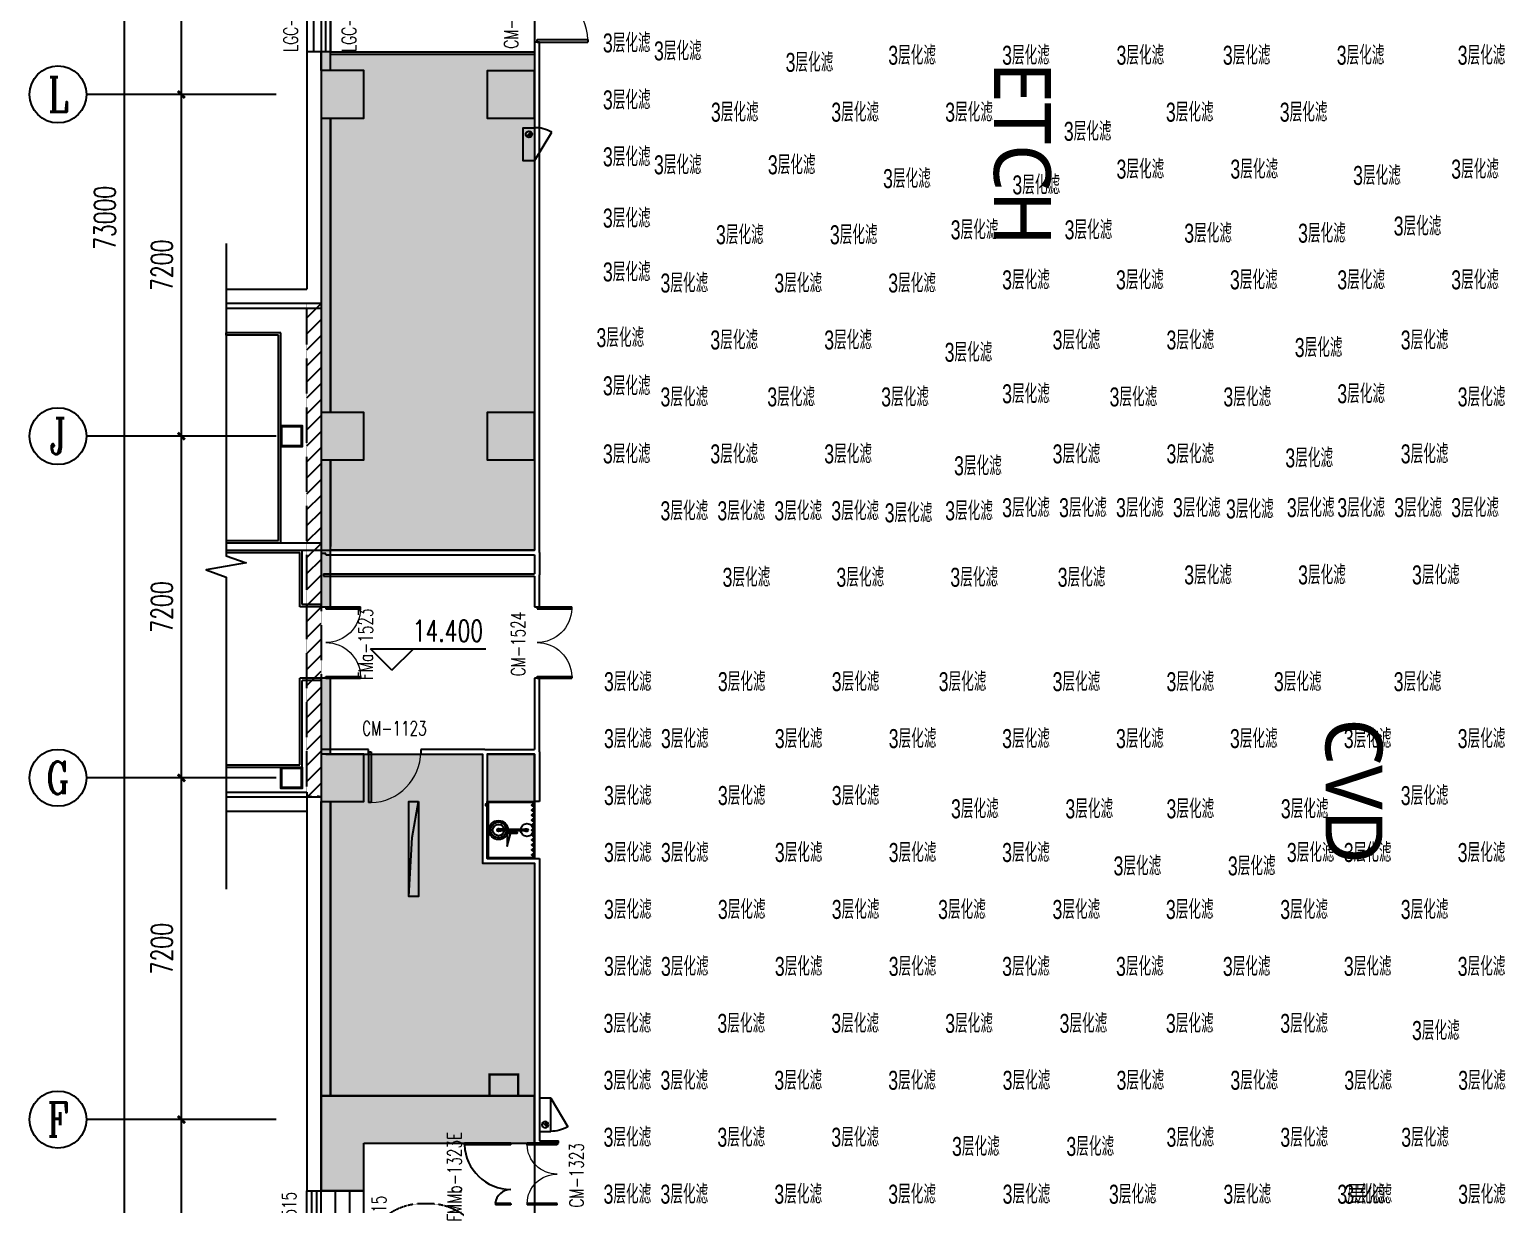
# Model space of a CAD drawing. Header units: millimetres. Extents: x -8492 to 79556, y -19137 to 79219.
# Drawn here: x -6544 to 24558, y 12610 to 37368 of the extents above; entities that cross this region are included whole.
import ezdxf
from ezdxf.enums import TextEntityAlignment as Align

# ---------------------------------------------------------------- set-up
doc = ezdxf.new("R2010")
doc.units = ezdxf.units.MM
doc.header["$LTSCALE"] = 10
doc.header["$MEASUREMENT"] = 0
doc.linetypes.add('F3建筑平面图.优秀版$0$X01A-L0300$0$DASH', pattern=[0.35, 0.25, -0.1])
doc.linetypes.add('F3建筑平面图.优秀版$0$X01A-L0300$0$X1AA-L3000$0$DASH', pattern=[0.35, 0.25, -0.1])
for name, color, linetype in [('F3建筑平面图.优秀版$0$AXIS_TEXT', 8, 'Continuous'), ('F3建筑平面图.优秀版$0$PUB_HATCH', 8, 'Continuous'), ('F3建筑平面图.优秀版$0$X01A-L0300$0$A-Trench', 8, 'Continuous'), ('F3建筑平面图.优秀版$0$X01A-L0300$0$A-WALL-3（out）', 8, 'Continuous'), ('F3建筑平面图.优秀版$0$X01A-L0300$0$A-WALL-8', 8, 'Continuous'), ('F3建筑平面图.优秀版$0$X01A-L0300$0$AXIS', 8, 'Continuous'), ('F3建筑平面图.优秀版$0$X01A-L0300$0$AXIS_TEXT', 8, 'Continuous'), ('F3建筑平面图.优秀版$0$X01A-L0300$0$COLU', 8, 'Continuous'), ('F3建筑平面图.优秀版$0$X01A-L0300$0$COLUMN', 8, 'Continuous'), ('F3建筑平面图.优秀版$0$X01A-L0300$0$DIM_ELEV', 8, 'Continuous'), ('F3建筑平面图.优秀版$0$X01A-L0300$0$DIM_SYMB', 8, 'Continuous'), ('F3建筑平面图.优秀版$0$X01A-L0300$0$DOOR_FIRE', 8, 'Continuous'), ('F3建筑平面图.优秀版$0$X01A-L0300$0$DOOR_FIRE_TEXT', 8, 'Continuous'), ('F3建筑平面图.优秀版$0$X01A-L0300$0$Emergency Eye-washer', 8, 'Continuous'), ('F3建筑平面图.优秀版$0$X01A-L0300$0$GROUND', 8, 'Continuous'), ('F3建筑平面图.优秀版$0$X01A-L0300$0$PUB_HATCH', 8, 'Continuous'), ('F3建筑平面图.优秀版$0$X01A-L0300$0$PUB_TEXT', 8, 'Continuous'), ('F3建筑平面图.优秀版$0$X01A-L0300$0$STAIR', 8, 'Continuous'), ('F3建筑平面图.优秀版$0$X01A-L0300$0$T-HOLE', 8, 'Continuous'), ('F3建筑平面图.优秀版$0$X01A-L0300$0$W_FH_HYDRANT', 8, 'Continuous'), ('F3建筑平面图.优秀版$0$X01A-L0300$0$WALL', 8, 'Continuous'), ('F3建筑平面图.优秀版$0$X01A-L0300$0$X1AA-L1000$0$STAIR', 8, 'Continuous'), ('F3建筑平面图.优秀版$0$X01A-L0300$0$X1AA-L2000$0$WINDOW', 8, 'Continuous'), ('F3建筑平面图.优秀版$0$X01A-L0300$0$X1AA-L2000$0$WINDOW_TEXT', 8, 'Continuous'), ('F3建筑平面图.优秀版$0$X01A-L0300$0$X1AA-L3000$0$A-WALL-2', 8, 'Continuous'), ('F3建筑平面图.优秀版$0$X01A-L0300$0$X1AA-L3000$0$a-wall-4', 8, 'Continuous'), ('F3建筑平面图.优秀版$0$X01A-L0300$0$X1AA-L3000$0$A-WALL-8', 8, 'Continuous'), ('F3建筑平面图.优秀版$0$X01A-L0300$0$X1AA-L3000$0$A-格栅板', 8, 'Continuous'), ('F3建筑平面图.优秀版$0$X01A-L0300$0$X1AA-L3000$0$WINDOW', 8, 'Continuous'), ('F3建筑平面图.优秀版$0$X01A-L0300$0$X1AA-L3000$0$WINDOW_TEXT', 8, 'Continuous'), ('F3建筑平面图.优秀版$0$X01A-L0300$0$水-设备-消火栓', 8, 'Continuous')]:
    doc.layers.add(name, color=color, linetype=linetype)
doc.styles.add('F3建筑平面图.优秀版$0$AREA NAME', font='', dxfattribs={"height": 1200})
doc.styles.add('F3建筑平面图.优秀版$0$COMPLEX', font='COMPLEX')
doc.styles.add('F3建筑平面图.优秀版$0$X01A-L0300$0$_TCH_AXIS', font='COMPLEX', dxfattribs={"bigfont": 'GBCBIG'})
doc.styles.add('F3建筑平面图.优秀版$0$X01A-L0300$0$_TCH_DIM', font='SIMPLEX', dxfattribs={"bigfont": 'GBCBIG'})
doc.styles.add('F3建筑平面图.优秀版$0$X01A-L0300$0$_TCH_DIM_T3', font='SIMPLEX', dxfattribs={"width": 0.705882, "bigfont": 'GBCBIG'})
doc.styles.add('F3建筑平面图.优秀版$0$X01A-L0300$0$_TCH_WINDOW', font='SIMPLEX', dxfattribs={"height": 3.5, "bigfont": 'GBCBIG'})
doc.styles.add('F3建筑平面图.优秀版$0$X01A-L0300$0$X1AA-L2000$0$_TCH_WINDOW', font='SIMPLEX', dxfattribs={"height": 3.5, "bigfont": 'GBCBIG'})
doc.styles.add('F3建筑平面图.优秀版$0$X01A-L0300$0$X1AA-L3000$0$_TCH_WINDOW', font='SIMPLEX', dxfattribs={"height": 3.5, "bigfont": 'GBCBIG'})
doc.styles.add('HC_INT', font='HC_HZ.shx', dxfattribs={"width": 0.7, "bigfont": 'HC_TXT.SHX'})
doc.styles.get('F3建筑平面图.优秀版$0$AREA NAME').set_extended_font_data('Microsoft YaHei')
doc.dimstyles.new('F3建筑平面图.优秀版$0$X01A-L0300$0$_TCH_ARCH&&150', dxfattribs={"dimtxt": 446.25, "dimasz": 150, "dimexe": 375, "dimexo": 450, "dimgap": 189.375, "dimtad": 1, "dimdec": 0, "dimzin": 0, "dimdsep": 46, "dimtxsty": 'F3建筑平面图.优秀版$0$X01A-L0300$0$_TCH_DIM_T3', "dimblk": 'F3建筑平面图.优秀版$0$X01A-L0300$0$_ArchTick', "dimcen": 0.09, "dimclrt": 7, "dimazin": 2, "dimtfac": 1, "dimtdec": 0, "dimtix": 1, "dimtmove": 2, "dimatfit": 3, "dimfxl": 1, "dimtolj": 1, "dimtzin": 0, "dimarcsym": 0})
pattern_1 = [(360, (16, -6e-08), (5e-14, 200), [36, -30, 36, -30, 36, -32]), (90, (200, 16), (-200, 6e-14), [36, -30, 36, -30, 36, -32])]

# ---------------------------------------------------------------- blocks, each defined once
blk = doc.blocks.new('F3建筑平面图.优秀版$0$X01A-L0300$0$XF1L10-PP-IW-PIP-LK$0$shower room')
for p, q in [((230, 590), (-760, 590)), ((-754, 467), (-702, 519)), ((-754, 362), (-702, 414)), ((-754, 257), (-702, 310)), ((-754, 153), (-702, 205)), ((-754, 48), (-702, 100)), ((-566, 27), (-593, 27)), ((-396, 62), (-395, 63)), ((-394, 63), (-395, 63)), ((-209, 63), (-394, 63)), ((-394, 55), (-393, 55)), ((-394, 55), (-394, 55)), ((-209, 55), (-394, 55)), ((-302, 55), (-302, 63)), ((-210, 63), (-209, 63)), ((-210, 56), (-210, 56)), ((-209, 63), (-209, 63)), ((-209, 55), (-209, 55)), ((-207, 63), (-208, 63)), ((-207, 56), (-208, 55)), ((-207, 63), (-207, 62)), ((-206, 62), (-207, 62)), ((-206, 57), (-207, 56)), ((-207, 56), (-207, 56)), ((-161, 19), (-44, 19)), ((-32, -27), (-32, 27)), ((-754, -57), (-702, -4)), ((-754, -161), (-702, -109)), ((-754, -266), (-702, -214)), ((-566, -27), (-593, -27)), ((-754, -371), (-702, -318)), ((-754, -475), (-702, -423)), ((-754, -580), (-702, -528)), ((220, -510), (240, -510)), ((240, -550), (220, -550)), ((270, -514), (224, -514)), ((224, -546), (270, -546))]:
    blk.add_line(p, q)
at = {"flags": 128}
blk.add_lwpolyline([(240, -600), (-760, -600), (-760, 600), (240, 600)], close=True, dxfattribs=at)
for points in [[(-760, -590), (230, -590), (230, 590)], [(-702, 527), (-702, 527), (-758, 471), (-754, 467)], [(-702, 423), (-702, 423), (-758, 366), (-754, 362)], [(-702, 318), (-702, 318), (-758, 261), (-754, 257)], [(-754, 571), (-702, 519), (-697, 523), (-754, 580), (-754, 580)], [(-754, 467), (-702, 414), (-697, 418), (-754, 475), (-754, 475)], [(-754, 362), (-702, 310), (-697, 314), (-754, 370), (-754, 370)], [(220, -580), (220, 580), (-750, 580), (-750, -580), (220, -580)], [(-182, 341), (-182, 341), (-275, 0), (-275, 0)], [(-182, 0), (-182, 341), (-182, 341)], [(-702, 213), (-702, 213), (-758, 157), (-754, 153)], [(-702, 109), (-702, 109), (-758, 52), (-754, 48)], [(-754, 257), (-702, 205), (-697, 209), (-754, 266), (-754, 266)], [(-754, 153), (-702, 100), (-697, 104), (-754, 161), (-754, 161)], [(-754, 48), (-702, -4), (-697, 0), (-754, 56), (-754, 56)], [(-702, 4), (-702, 4), (-754, -48)], [(-396, 62), (-396, 62), (-397, 60)], [(-396, 56), (-396, 57), (-397, 58), (-397, 59), (-397, 60)], [(-393, 55), (-394, 55), (-394, 55), (-395, 56), (-395, 56), (-395, 57), (-396, 57), (-396, 58), (-396, 59), (-396, 59), (-396, 60), (-396, 61), (-395, 62), (-395, 62), (-395, 62), (-395, 63), (-394, 63)], [(-396, 56), (-395, 56), (-394, 55)], [(-394, 63), (-393, 63), (-393, 63), (-393, 63), (-393, 63), (-393, 63), (-393, 63), (-392, 62), (-392, 60), (-392, 60), (-392, 59), (-392, 59), (-392, 57), (-392, 56), (-393, 56), (-393, 55), (-393, 55), (-393, 55), (-393, 55)], [(-384, 60), (-384, 59), (-384, 59), (-384, 58), (-384, 57), (-384, 56), (-384, 56), (-385, 56), (-385, 55), (-385, 55), (-385, 55), (-386, 55), (-386, 55), (-386, 55), (-387, 56), (-387, 56), (-387, 57), (-388, 57), (-388, 58), (-388, 59), (-388, 59), (-388, 60), (-388, 61), (-387, 62), (-387, 62), (-387, 62), (-387, 63), (-386, 63), (-386, 63), (-385, 63), (-385, 63), (-385, 63), (-385, 63), (-385, 63), (-384, 62), (-384, 62), (-384, 60)], [(-275, 0), (-275, 0), (-182, 0), (-182, 0)], [(-207, 58), (-207, 57), (-208, 57), (-208, 56), (-208, 56), (-209, 55), (-210, 55), (-211, 55), (-211, 55), (-212, 55), (-212, 55), (-213, 56), (-213, 56), (-213, 56), (-214, 57), (-215, 58), (-215, 59), (-215, 59), (-215, 60), (-214, 62), (-213, 62), (-213, 63), (-213, 63), (-212, 63), (-212, 63), (-211, 63), (-210, 63), (-210, 63), (-209, 63), (-208, 62), (-208, 62), (-208, 62), (-207, 61), (-207, 60), (-207, 59), (-207, 59), (-207, 58)], [(-215, 58), (-215, 59), (-215, 59), (-215, 60), (-215, 61), (-214, 62), (-214, 62), (-214, 62), (-214, 63), (-213, 63), (-212, 63), (-212, 63), (-212, 63), (-212, 63), (-211, 63), (-211, 62), (-211, 60), (-211, 60), (-211, 59), (-211, 59), (-211, 57), (-211, 56), (-212, 56), (-212, 55), (-212, 55), (-212, 55), (-213, 55), (-213, 55), (-214, 56), (-214, 56), (-214, 57), (-214, 57), (-215, 58)], [(-210, 57), (-210, 59), (-210, 57), (-210, 59), (-210, 60), (-210, 62), (-210, 62), (-210, 63)], [(-210, 63), (-210, 63), (-210, 63)], [(-210, 57), (-210, 56), (-210, 56)], [(-210, 56), (-210, 55), (-209, 55)], [(-209, 63), (-209, 63), (-208, 63)], [(-209, 55), (-209, 55), (-208, 55)], [(-206, 62), (-206, 60), (-205, 59)], [(-206, 57), (-206, 58), (-205, 59)], [(-758, -52), (-702, -109), (-697, -105), (-754, -48), (-758, -52)], [(-758, -157), (-702, -214), (-697, -209), (-754, -153), (-758, -157)], [(-702, -205), (-702, -205), (-758, -262), (-754, -266)], [(-702, -101), (-702, -101), (-754, -153)], [(-754, -266), (-702, -318), (-697, -314), (-754, -258), (-754, -258)], [(-702, -310), (-702, -310), (-754, -362)], [(-161, -19), (-161, -19), (-44, -19), (-44, -19)], [(-758, -366), (-702, -423), (-697, -419), (-754, -362), (-758, -366)], [(-758, -471), (-702, -528), (-697, -523), (-754, -467), (-758, -471)], [(-702, -519), (-702, -519), (-758, -576), (-754, -580)], [(-702, -415), (-702, -415), (-754, -467)], [(-246, -600), (-246, -597), (-245, -597), (-241, -597), (-236, -597), (-230, -597), (-224, -597), (-219, -597), (-215, -597), (-214, -597), (-214, -600)], [(224, -514), (224, -515), (224, -519), (224, -524), (224, -530), (224, -536), (224, -541), (224, -545), (224, -546)], [(240, -510), (270, -510), (270, -512), (270, -516), (270, -522), (270, -530), (270, -538), (270, -544), (270, -548), (270, -550), (240, -550)]]:
    blk.add_lwpolyline(points, dxfattribs=at)
for points in [[(-554, -27), (-566, -27), (-566, 27), (-554, 27)], [(-243, -19), (-554, -19), (-554, 19), (-243, 19)], [(-297, 0), (-306, 0), (-306, 59), (-297, 59)], [(-161, -21), (-243, -21), (-243, 21), (-161, 21)]]:
    blk.add_lwpolyline(points, close=True)
blk.add_lwpolyline([(-13, -27), (-44, -27), (-44, 27), (-14, 27)])
for centre, radius in [((-598, 0), 136), ((-598, 0), 27.4), ((-598, 0), 26), ((-598, 0), 23.5), ((-598, 0), 18.5), ((-302, 59), 4.14), ((0, 0), 200), ((0, 0), 163), ((0, 0), 120), ((0, 0), 30), ((0, 0), 27), ((0, 0), 25.5), ((0, 0), 23), ((0, 0), 18.5)]:
    blk.add_circle(centre, radius)
blk = doc.blocks.new('F3建筑平面图.优秀版$0$X01A-L0300$0$A$C1ad6b742')
at = {"layer": 'F3建筑平面图.优秀版$0$X01A-L0300$0$Emergency Eye-washer', "rotation": 180}
blk.add_blockref('F3建筑平面图.优秀版$0$X01A-L0300$0$XF1L10-PP-IW-PIP-LK$0$shower room', (3340, -48500), dxfattribs=at)
blk = doc.blocks.new('F3建筑平面图.优秀版$0$X01A-L0300$0$FIRELIB$SYSLIB$00000008')
at = {"layer": 'F3建筑平面图.优秀版$0$X01A-L0300$0$W_FH_HYDRANT'}
h = blk.add_hatch(color=256, dxfattribs=at)
edge = h.paths.add_edge_path()
edge.add_ellipse((0.486, 0.5), major_axis=(0, -0.286), ratio=0.333333, start_angle=40.3112, end_angle=220.3112, ccw=False)
edge.add_line((0.547, 0.282), (0.424, 0.718))
at = {"layer": 'F3建筑平面图.优秀版$0$X01A-L0300$0$W_FH_HYDRANT', "linetype": 'Continuous'}
blk.add_line((1.286, 1), (0.42, 2.5), dxfattribs=at)
at = {"layer": 'F3建筑平面图.优秀版$0$X01A-L0300$0$W_FH_HYDRANT'}
blk.add_line((0.547, 0.282), (0.424, 0.718), dxfattribs=at)
at = {"layer": 'F3建筑平面图.优秀版$0$X01A-L0300$0$W_FH_HYDRANT', "linetype": 'Continuous'}
blk.add_lwpolyline([(0.286, 1), (1.286, 1), (1.286, 0), (0.286, 0)], close=True, dxfattribs=at)
blk.add_arc((8.623, 1.011), 8.337, 169.7141, 180.0781, dxfattribs=at)
at = {"layer": 'F3建筑平面图.优秀版$0$X01A-L0300$0$W_FH_HYDRANT'}
blk.add_ellipse((0.486, 0.5), major_axis=(0, 0.286), ratio=0.333333, dxfattribs=at)
blk = doc.blocks.new('F3建筑平面图.优秀版$0$X01A-L0300$0$X1AA-L3000$0$$DorLib2D$00000002')
for p, q in [((-0.5, 0), (-0.5, 0.4875)), ((-0.475, 0.4875), (-0.5, 0.4875)), ((-0.475, 0), (-0.475, 0.4875)), ((0.475, 0), (0.475, 0.4875)), ((0.475, 0.4875), (0.5, 0.4875)), ((0.5, 0), (0.5, 0.4875)), ((-0.5, 0), (-0.475, 0)), ((0.5, 0), (0.475, 0))]:
    blk.add_line(p, q)
at = {"lineweight": 13}
for centre, start, end in [((-0.4875, 0), 0, 88.53072), ((0.4875, 0), 91.46928, 180)]:
    blk.add_arc(centre, 0.4875, start, end, dxfattribs=at)
blk = doc.blocks.new('F3建筑平面图.优秀版$0$X01A-L0300$0$X1AA-L2000$0$$WINLIB2D$00000001')
at = {"color": 0}
for points in [[(-0.5, 0.5), (-0.5, -0.5)], [(-0.5, 0.5), (0.5, 0.5)], [(0.5, -0.5), (0.5, 0.5)], [(0.5, 0.167), (-0.5, 0.167)], [(0.5, -0.167), (-0.5, -0.167)], [(-0.5, -0.5), (0.5, -0.5)]]:
    blk.add_lwpolyline(points, dxfattribs=at)
blk = doc.blocks.new('F3建筑平面图.优秀版$0$X01A-L0300$0$_ArchTick')
at = {"color": 0, "linetype": 'ByBlock', "const_width": 0.4}
blk.add_lwpolyline([(-0.5, -0.5), (0.5, 0.5)], dxfattribs=at)
blk = doc.blocks.new('*D193')
at = {"layer": 'F3建筑平面图.优秀版$0$X01A-L0300$0$AXIS', "color": 0, "lineweight": -2, "transparency": 16777216}
for p, q in [((-2044, 14400), (-3719, 14400)), ((-3344, 7200), (-3344, 14400)), ((-2044, 7200), (-3719, 7200))]:
    blk.add_line(p, q, dxfattribs=at)
at = {"layer": 'F3建筑平面图.优秀版$0$X01A-L0300$0$AXIS', "color": 0, "lineweight": -2, "transparency": 16777216, "xscale": 150, "yscale": 150, "zscale": 150}
for p, rotation in [((-3344, 14400), 90), ((-3344, 7200), 270)]:
    blk.add_blockref('F3建筑平面图.优秀版$0$X01A-L0300$0$_ArchTick', p, dxfattribs=dict(at, rotation=rotation))
at = {"layer": 'F3建筑平面图.优秀版$0$X01A-L0300$0$AXIS', "color": 7, "transparency": 16777216, "insert": (-3757, 10800), "char_height": 446.2, "attachment_point": 5, "rotation": 90, "style": 'F3建筑平面图.优秀版$0$X01A-L0300$0$_TCH_DIM_T3'}
blk.add_mtext('\\A1;7200', dxfattribs=at)
blk = doc.blocks.new('*D194')
at = {"layer": 'F3建筑平面图.优秀版$0$X01A-L0300$0$AXIS', "color": 0, "lineweight": -2, "transparency": 16777216}
for p, q in [((-2044, 21600), (-3719, 21600)), ((-3344, 14400), (-3344, 21600)), ((-2044, 14400), (-3719, 14400))]:
    blk.add_line(p, q, dxfattribs=at)
at = {"layer": 'F3建筑平面图.优秀版$0$X01A-L0300$0$AXIS', "color": 0, "lineweight": -2, "transparency": 16777216, "xscale": 150, "yscale": 150, "zscale": 150}
for p, rotation in [((-3344, 21600), 90), ((-3344, 14400), 270)]:
    blk.add_blockref('F3建筑平面图.优秀版$0$X01A-L0300$0$_ArchTick', p, dxfattribs=dict(at, rotation=rotation))
at = {"layer": 'F3建筑平面图.优秀版$0$X01A-L0300$0$AXIS', "color": 7, "transparency": 16777216, "insert": (-3757, 18000), "char_height": 446.2, "attachment_point": 5, "rotation": 90, "style": 'F3建筑平面图.优秀版$0$X01A-L0300$0$_TCH_DIM_T3'}
blk.add_mtext('\\A1;7200', dxfattribs=at)
blk = doc.blocks.new('*D195')
at = {"layer": 'F3建筑平面图.优秀版$0$X01A-L0300$0$AXIS', "color": 0, "lineweight": -2, "transparency": 16777216}
for p, q in [((-2044, 28800), (-3719, 28800)), ((-3344, 21600), (-3344, 28800)), ((-2044, 21600), (-3719, 21600))]:
    blk.add_line(p, q, dxfattribs=at)
at = {"layer": 'F3建筑平面图.优秀版$0$X01A-L0300$0$AXIS', "color": 0, "lineweight": -2, "transparency": 16777216, "xscale": 150, "yscale": 150, "zscale": 150}
for p, rotation in [((-3344, 28800), 90), ((-3344, 21600), 270)]:
    blk.add_blockref('F3建筑平面图.优秀版$0$X01A-L0300$0$_ArchTick', p, dxfattribs=dict(at, rotation=rotation))
at = {"layer": 'F3建筑平面图.优秀版$0$X01A-L0300$0$AXIS', "color": 7, "transparency": 16777216, "insert": (-3757, 25200), "char_height": 446.2, "attachment_point": 5, "rotation": 90, "style": 'F3建筑平面图.优秀版$0$X01A-L0300$0$_TCH_DIM_T3'}
blk.add_mtext('\\A1;7200', dxfattribs=at)
blk = doc.blocks.new('*D196')
at = {"layer": 'F3建筑平面图.优秀版$0$X01A-L0300$0$AXIS', "color": 0, "lineweight": -2, "transparency": 16777216}
for p, q in [((-2044, 36000), (-3719, 36000)), ((-3344, 28800), (-3344, 36000)), ((-2044, 28800), (-3719, 28800))]:
    blk.add_line(p, q, dxfattribs=at)
at = {"layer": 'F3建筑平面图.优秀版$0$X01A-L0300$0$AXIS', "color": 0, "lineweight": -2, "transparency": 16777216, "xscale": 150, "yscale": 150, "zscale": 150}
for p, rotation in [((-3344, 36000), 90), ((-3344, 28800), 270)]:
    blk.add_blockref('F3建筑平面图.优秀版$0$X01A-L0300$0$_ArchTick', p, dxfattribs=dict(at, rotation=rotation))
at = {"layer": 'F3建筑平面图.优秀版$0$X01A-L0300$0$AXIS', "color": 7, "transparency": 16777216, "insert": (-3757, 32400), "char_height": 446.2, "attachment_point": 5, "rotation": 90, "style": 'F3建筑平面图.优秀版$0$X01A-L0300$0$_TCH_DIM_T3'}
blk.add_mtext('\\A1;7200', dxfattribs=at)
blk = doc.blocks.new('*D197')
at = {"layer": 'F3建筑平面图.优秀版$0$X01A-L0300$0$AXIS', "color": 0, "lineweight": -2, "transparency": 16777216}
for p, q in [((-2044, 43200), (-3719, 43200)), ((-3344, 36000), (-3344, 43200)), ((-2044, 36000), (-3719, 36000))]:
    blk.add_line(p, q, dxfattribs=at)
at = {"layer": 'F3建筑平面图.优秀版$0$X01A-L0300$0$AXIS', "color": 0, "lineweight": -2, "transparency": 16777216, "xscale": 150, "yscale": 150, "zscale": 150}
for p, rotation in [((-3344, 43200), 90), ((-3344, 36000), 270)]:
    blk.add_blockref('F3建筑平面图.优秀版$0$X01A-L0300$0$_ArchTick', p, dxfattribs=dict(at, rotation=rotation))
at = {"layer": 'F3建筑平面图.优秀版$0$X01A-L0300$0$AXIS', "color": 7, "transparency": 16777216, "insert": (-3757, 39600), "char_height": 446.2, "attachment_point": 5, "rotation": 90, "style": 'F3建筑平面图.优秀版$0$X01A-L0300$0$_TCH_DIM_T3'}
blk.add_mtext('\\A1;7200', dxfattribs=at)
blk = doc.blocks.new('*D202')
at = {"layer": 'F3建筑平面图.优秀版$0$X01A-L0300$0$AXIS', "color": 0, "lineweight": -2, "transparency": 16777216}
for p, q in [((-2044, 69900), (-4919, 69900)), ((-4544, -3100), (-4544, 69900)), ((-2044, -3100), (-4919, -3100))]:
    blk.add_line(p, q, dxfattribs=at)
at = {"layer": 'F3建筑平面图.优秀版$0$X01A-L0300$0$AXIS', "color": 0, "lineweight": -2, "transparency": 16777216, "xscale": 150, "yscale": 150, "zscale": 150}
for p, rotation in [((-4544, 69900), 90), ((-4544, -3100), 270)]:
    blk.add_blockref('F3建筑平面图.优秀版$0$X01A-L0300$0$_ArchTick', p, dxfattribs=dict(at, rotation=rotation))
at = {"layer": 'F3建筑平面图.优秀版$0$X01A-L0300$0$AXIS', "color": 7, "transparency": 16777216, "insert": (-4957, 33400), "char_height": 446.2, "attachment_point": 5, "rotation": 90, "style": 'F3建筑平面图.优秀版$0$X01A-L0300$0$_TCH_DIM_T3'}
blk.add_mtext('\\A1;73000', dxfattribs=at)
blk = doc.blocks.new('F3建筑平面图.优秀版$0$_AXISO')
blk.add_circle((0, 0), 0.5)
at = {"layer": 'F3建筑平面图.优秀版$0$AXIS_TEXT', "style": 'F3建筑平面图.优秀版$0$COMPLEX', "width": 1.041667}
blk.add_attdef('A', text='', height=0.56, dxfattribs=at).set_placement((-0.25, -0.28), (0.25, -0.28), align=Align.FIT)
blk = doc.blocks.new('F3建筑平面图.优秀版$0$_FZH')
blk.add_lwpolyline([(-0.5, -0.5), (0.5, -0.5), (0.5, 0.5), (-0.5, 0.5)], close=True)
at = {"layer": 'F3建筑平面图.优秀版$0$PUB_HATCH'}
blk.add_solid([(-0.5, -0.5), (0.5, -0.5), (-0.5, 0.5), (0.5, 0.5)], dxfattribs=at)
blk = doc.blocks.new('F3建筑平面图.优秀版$0$X01A-L0300$0$$DorLib2D$00000225')
at = {"color": 0}
for p, q in [((0.475, -0.001), (0.475, 0.752)), ((0.475, 0.752), (0.5, 0.752)), ((0.5, -0.001), (0.5, 0.752)), ((-0.5, 0), (-0.5, 0.252)), ((-0.475, 0.252), (-0.5, 0.252)), ((-0.475, 0), (-0.475, 0.252)), ((-0.475, 0), (-0.5, 0)), ((0.475, -0.001), (0.5, -0.001))]:
    blk.add_line(p, q, dxfattribs=at)
for centre, radius, start, end in [((0.505, -0.002), 0.755, 92.2493, 179.7238), ((-0.501, 0.003), 0.251, 359.7899, 84.0974)]:
    blk.add_arc(centre, radius, start, end, dxfattribs=at)
blk = doc.blocks.new('F3建筑平面图.优秀版$0$X01A-L0300$0$X1AA-L3000$0$$WINLIB2D$00000002')
at = {"color": 0}
for points in [[(-0.5, 0.5), (0.5, 0.5)], [(-0.5, 0.5), (-0.5, -0.5)], [(0.5, 0.5), (0.5, -0.5)], [(0.5, 0), (-0.5, 0)], [(-0.5, -0.5), (0.5, -0.5)]]:
    blk.add_lwpolyline(points, dxfattribs=at)
blk = doc.blocks.new('F3建筑平面图.优秀版$0$X01A-L0300$0$X1AA-L3000$0$$DorLib2D$00000001')
for p, q in [((0.45, 0.975), (0.5, 0.975)), ((0.45, 0), (0.45, 0.975)), ((0.5, 0), (0.5, 0.975)), ((0.5, 0), (0.45, 0))]:
    blk.add_line(p, q)
at = {"lineweight": 13}
blk.add_arc((0.475, 0), 0.975, 91.4693, 180, dxfattribs=at)
blk = doc.blocks.new('F3建筑平面图.优秀版')
at = {"layer": 'F3建筑平面图.优秀版$0$X01A-L0300$0$PUB_HATCH'}
for points in [[(-400, 36501.065), (-200, 36501.065), (-200, 36900), (-400, 36900)], [(-200, 35501.065), (-400, 35501.065), (-400, 31600), (-200, 31600)], [(-400, 29301.065), (-200, 29301.065), (-200, 31600), (-400, 31600)], [(-200, 28301.065), (-400, 28301.065), (-400, 26475.007), (-200, 26475.007)], [(-400, 26475.007), (-400, 25200), (-200, 25200), (-200, 26475.007)], [(-200, 22100), (-200, 23700), (-400, 23700), (-400, 22100)], [(-200, 21100), (-400, 21100), (-400, 14900), (-200, 14900)], [(-400, 14900), (500, 13900), (3100, 13900), (4100, 14900)], [(-400, 14900), (-400, 12900), (500, 12900), (500, 13900)], [(3100, 13900), (4100, 13900), (4100, 14900)]]:
    blk.add_hatch(color=256, dxfattribs=at).paths.add_polyline_path(points)
at = {"layer": 'F3建筑平面图.优秀版$0$X01A-L0300$0$X1AA-L3000$0$A-格栅板'}
h = blk.add_hatch(dxfattribs=at)
h.set_pattern_fill('虚线方格', color=256, scale=200)
h.set_pattern_definition(pattern_1)
h.paths.add_polyline_path([(500, 43150.533), (3100, 43149.467), (3100, 42700), (4100, 42700), (4100, 36500), (3100, 36500), (3100, 35500), (4100, 35500), (4100, 29300), (3100, 29300), (3100, 28300), (4100, 28300), (4100, 26400.006), (-200, 26400.006), (-200, 28301.065), (500, 28301.065), (500, 29301.065), (-200, 29301.065), (-200, 35501.065), (500, 35501.065), (500, 36501.065), (-200, 36501.065), (-200, 42701.065), (500, 42701.065)])
h.paths.add_polyline_path([(-200, 36850), (4100, 36850)], flags=17)
h.paths.add_polyline_path([(-200, 36850), (4100, 36850), (4100, 38450), (-200, 38450)], flags=17)
at = {"layer": 'F3建筑平面图.优秀版$0$X01A-L0300$0$X1AA-L3000$0$A-格栅板', "linetype": 'F3建筑平面图.优秀版$0$X01A-L0300$0$X1AA-L3000$0$DASH'}
h = blk.add_hatch(dxfattribs=at)
h.set_pattern_fill('ANSI31', color=256, scale=150)
h.set_pattern_definition([(45, (-3e-08, -6e-08), (-168.3798, 168.3798), [])])
h.paths.add_polyline_path([(-700, 31600), (-400, 31600), (-400, 21200), (-700, 21225.006)])
at = {"layer": 'F3建筑平面图.优秀版$0$X01A-L0300$0$X1AA-L3000$0$A-格栅板'}
h = blk.add_hatch(dxfattribs=at)
h.set_pattern_fill('虚线方格', color=256, scale=200)
h.set_pattern_definition(pattern_1)
h.paths.add_polyline_path([(500, 22100), (3000, 22099.998), (3000, 19800), (4100, 19800), (4100, 14900), (-200, 14900), (-200, 21100), (500, 21100)])
at = {"layer": 'F3建筑平面图.优秀版$0$X01A-L0300$0$A-Trench'}
for points in [[(500, 43150.533), (3100, 43149.467), (3100, 42700), (4100, 42700), (4100, 36500), (3100, 36500), (3100, 35500), (4100, 35500), (4100, 29300), (3100, 29300), (3100, 28300), (4100, 28300), (4100, 26400.006), (-200, 26400.006), (-200, 28301.065), (500, 28301.065), (500, 29301.065), (-200, 29301.065), (-200, 35501.065), (500, 35501.065), (500, 36501.065), (-200, 36501.065), (-200, 42701.065), (500, 42701.065)], [(500, 22100), (3000, 22099.998), (3000, 19800), (4100, 19800), (4100, 14900), (-200, 14900), (-200, 21100), (500, 21100)]]:
    blk.add_lwpolyline(points, close=True, dxfattribs=at)
at = {"layer": 'F3建筑平面图.优秀版$0$X01A-L0300$0$A-WALL-3（out）'}
for p, q in [((-400, 36900), (-700, 36900)), ((-700, 36900), (-700, 36001.065)), ((-400, 36501.065), (-400, 36900)), ((-700, 36001.065), (-700, 31900)), ((-400, 35501.065), (-400, 31900)), ((-2400.946, 31900), (-1200, 31900)), ((-2400.946, 31900), (-2400.946, 31600)), ((-1200, 31900), (-700, 31900)), ((-2400.946, 31600), (-1200, 31600)), ((-1200, 31600), (-400, 31600)), ((-2400.947, 21200), (-1200, 21200)), ((-2400.947, 21200), (-2400.947, 20900)), ((-1200, 21200), (-400, 21200)), ((-700, 21200), (-700, 12900)), ((-2400.947, 20900), (-1200, 20900)), ((-1200, 20900), (-700, 20900)), ((-400, 12900), (-400, 21100)), ((-700, 12900), (-400, 12900))]:
    blk.add_line(p, q, dxfattribs=at)
at = {"layer": 'F3建筑平面图.优秀版$0$X01A-L0300$0$A-WALL-8'}
for p, q in [((4200, 37100), (4100, 37100)), ((4100, 37100), (4100, 26400.006)), ((4200, 26350.006), (4200, 37100)), ((-400, 26400.006), (4100, 26400.006)), ((-400, 26400.006), (-400, 26325.006)), ((-300, 26325.006), (-400, 26325.006)), ((-300, 26300.006), (-300, 26325.006)), ((-300, 26300.006), (4100, 26300.006)), ((4100, 26300.006), (4100, 25900.006)), ((4200, 26350.006), (4200, 25875.006)), ((4100, 25850.006), (4100, 25200)), ((4200, 25200), (4200, 25875.006)), ((4100, 25200), (4200, 25200)), ((4200, 23700), (4100, 23700)), ((4100, 23700), (4100, 22199.998)), ((4200, 22149.998), (4200, 23700)), ((-400, 22200), (-400, 22100)), ((599.985, 22200), (-400, 22200)), ((-300, 22100), (599.985, 22100)), ((599.985, 22100), (599.985, 22200)), ((3050, 22199.998), (1699.985, 22199.999)), ((1699.985, 22199.999), (1699.985, 22099.999)), ((1699.985, 22099.999), (3000, 22099.998)), ((3000, 22099.998), (3000, 19800)), ((3050, 22199.998), (4100, 22199.998)), ((3100, 22099.998), (3100, 19900)), ((3100, 22099.998), (4100, 22099.998)), ((4100, 22099.998), (4100, 21100)), ((4200, 22149.998), (4200, 21100)), ((4200, 21100), (4100, 21100)), ((3000, 19800), (4100, 19800)), ((3100, 19900), (4200, 19900)), ((4100, 19800), (4100, 13900)), ((4200, 19900), (4200, 13950))]:
    blk.add_line(p, q, dxfattribs=at)
at = {"layer": 'F3建筑平面图.优秀版$0$X01A-L0300$0$AXIS'}
for p, q in [((-1344.24, 36000), (-5344.24, 36000)), ((-1344.24, 28800), (-5344.24, 28800)), ((-1344.24, 21600), (-5344.24, 21600)), ((-1344.24, 14400), (-5344.24, 14400))]:
    blk.add_line(p, q, dxfattribs=at)
at = {"layer": 'F3建筑平面图.优秀版$0$X01A-L0300$0$COLU', "color": 2}
for points in [[(-1250, 29025), (-800, 29025), (-800, 28575), (-1250, 28575)], [(-1230, 29005), (-820, 29005), (-820, 28595), (-1230, 28595)], [(-1249.999, 21825), (-799.999, 21825), (-799.999, 21375), (-1249.999, 21375)], [(-1229.999, 21805), (-819.999, 21805), (-819.999, 21395), (-1229.999, 21395)]]:
    blk.add_lwpolyline(points, close=True, dxfattribs=at)
at = {"layer": 'F3建筑平面图.优秀版$0$X01A-L0300$0$COLUMN', "const_width": 50}
blk.add_lwpolyline([(3750, 14900), (3750, 15350), (3150, 15350), (3150, 14900)], dxfattribs=at)
at = {"layer": 'F3建筑平面图.优秀版$0$X01A-L0300$0$DIM_ELEV'}
for p, q in [((1094.121, 23865.922), (644.121, 24315.922)), ((644.121, 24315.922), (3074.121, 24315.922)), ((1094.121, 23865.922), (1544.121, 24315.922))]:
    blk.add_line(p, q, dxfattribs=at)
at = {"layer": 'F3建筑平面图.优秀版$0$X01A-L0300$0$DIM_SYMB'}
blk.add_lwpolyline([(-2400.946, 32855.988), (-2400.947, 26280.988), (-1980.947, 26128.12), (-2820.947, 25980.006), (-2400.947, 25830.988), (-2400.948, 19255.988)], dxfattribs=at)
at = {"layer": 'F3建筑平面图.优秀版$0$X01A-L0300$0$GROUND'}
blk.add_lwpolyline([(-400, 14900), (4100, 14900), (4100, 5700), (-400, 5700)], close=True, dxfattribs=at)
at = {"layer": 'F3建筑平面图.优秀版$0$X01A-L0300$0$STAIR', "color": 9, "linetype": 'F3建筑平面图.优秀版$0$X01A-L0300$0$DASH'}
blk.add_lwpolyline([(3100, 11400, 0.414213562), (1875, 12625), (1725, 12625, 0.414213562), (500, 11400)], format="xyb", dxfattribs=at)
at = {"layer": 'F3建筑平面图.优秀版$0$X01A-L0300$0$T-HOLE'}
blk.add_lwpolyline([(1650, 21100), (1650, 19100), (1450, 19100), (1450, 21100)], close=True, dxfattribs=at)
blk.add_lwpolyline([(1450, 19100), (1517, 20340), (1650, 21100)], dxfattribs=at)
at = {"layer": 'F3建筑平面图.优秀版$0$X01A-L0300$0$WALL'}
for p, q in [((-200, 36900), (-400, 36900)), ((-400, 36900), (-400, 36501.065)), ((-200, 36501.065), (-200, 36900)), ((-400, 35501.065), (-400, 31600)), ((-200, 35501.065), (-200, 31600)), ((-400, 31600), (-400, 29301.065)), ((-200, 31600), (-200, 29301.065)), ((-400, 28301.065), (-400, 26475.007)), ((-200, 28301.065), (-200, 26475.007)), ((-400, 26475.007), (-400, 25200)), ((-200, 25200), (-200, 26475.007)), ((-400, 25200), (-200, 25200)), ((-200, 23700), (-400, 23700)), ((-400, 23700), (-400, 22100)), ((-200, 22100), (-200, 23700)), ((-400, 21100), (-400, 14900)), ((-200, 21100), (-200, 14900)), ((-400, 14900), (4100, 14900)), ((-400, 14900), (-400, 12900)), ((-200, 14900), (-400, 14900)), ((4100, 13900), (4100, 14900)), ((500, 13900), (3100, 13900)), ((500, 12900), (500, 13900)), ((3100, 13900), (4100, 13900)), ((-400, 12900), (500, 12900))]:
    blk.add_line(p, q, dxfattribs=at)
at = {"layer": 'F3建筑平面图.优秀版$0$X01A-L0300$0$X1AA-L1000$0$STAIR'}
for points in [[(-200, 36900), (4100, 36900)], [(-200, 36850), (4100, 36850)]]:
    blk.add_lwpolyline(points, dxfattribs=at)
at = {"layer": 'F3建筑平面图.优秀版$0$X01A-L0300$0$X1AA-L3000$0$A-WALL-2'}
for p, q in [((-2400.947, 26550.005), (-400, 26550.007)), ((-2400.947, 26550.005), (-2400.947, 26400.005)), ((-2400.947, 26400.005), (-400, 26400.007))]:
    blk.add_line(p, q, dxfattribs=at)
at = {"layer": 'F3建筑平面图.优秀版$0$X01A-L0300$0$X1AA-L3000$0$a-wall-4'}
for p, q in [((-1250, 30975), (-2400.946, 30975)), ((-2400.946, 30925), (-2400.946, 30975)), ((-1300, 30925), (-2400.946, 30925)), ((-1300, 26600.003), (-1300, 30925)), ((-1250, 26550.003), (-1250, 30975)), ((-2400.947, 26600.003), (-1300, 26600.003)), ((-2400.947, 26600.003), (-2400.947, 26550.003)), ((-2400.947, 26550.003), (-1250, 26550.003)), ((-2400.947, 26400.005), (-799.999, 26400.005)), ((-2400.947, 26400.005), (-2400.947, 26350.005)), ((-2400.947, 26350.005), (-849.999, 26350.005)), ((-849.999, 25199.996), (-849.999, 26350.005)), ((-799.999, 25249.996), (-799.999, 26400.005)), ((-350, 25900.006), (4100, 25900.006)), ((-350, 25900.006), (-350, 25850.006)), ((-350, 25850.006), (4100, 25850.006)), ((-400.001, 25199.996), (-849.999, 25199.996)), ((-400.001, 25249.996), (-799.999, 25249.996)), ((-400.001, 25199.996), (-400.001, 25249.996)), ((-400.001, 23699.996), (-849.999, 23699.996)), ((-849.999, 21875), (-849.999, 23699.996)), ((-400.001, 23649.996), (-799.999, 23649.996)), ((-799.999, 21825), (-799.999, 23649.996)), ((-400.001, 23649.996), (-400.001, 23699.996)), ((-2400.947, 21875), (-849.999, 21875)), ((-2400.947, 21875), (-2400.947, 21825)), ((-2400.947, 21825), (-799.999, 21825)), ((4100, 13900), (4550, 13900)), ((4200, 13950), (4600, 13950)), ((4550, 13900), (4600, 13900)), ((4600, 13900), (4600, 13950))]:
    blk.add_line(p, q, dxfattribs=at)
at = {"layer": 'F3建筑平面图.优秀版$0$X01A-L0300$0$X1AA-L3000$0$A-WALL-8'}
for p, q in [((-2400.946, 31600), (-400, 31600)), ((-2400.946, 31600), (-2400.946, 31500)), ((-2400.946, 31500), (-400, 31500)), ((-400, 31600), (-400, 31500)), ((-2400.946, 21300), (-700, 21300)), ((-2400.946, 21300), (-2400.946, 21200)), ((-2400.946, 21200), (-700, 21200)), ((-700, 21300), (-700, 21200))]:
    blk.add_line(p, q, dxfattribs=at)
at = {"layer": 'F3建筑平面图.优秀版$0$X01A-L0300$0$X1AA-L3000$0$A-格栅板', "linetype": 'F3建筑平面图.优秀版$0$X01A-L0300$0$X1AA-L3000$0$DASH'}
blk.add_lwpolyline([(-700, 31600), (-400, 31600), (-400, 21200), (-700, 21225.006)], close=True, dxfattribs=at)
at = {"layer": 'F3建筑平面图.优秀版$0$X01A-L0300$0$AXIS'}
ref = blk.add_blockref('F3建筑平面图.优秀版$0$_AXISO', (-5944.24, 36000), dxfattribs=dict(at, xscale=1200, yscale=1200, zscale=1200))
ref.add_attrib('A', 'L', dxfattribs={"layer": 'F3建筑平面图.优秀版$0$X01A-L0300$0$AXIS_TEXT', "height": 729.324, "style": 'F3建筑平面图.优秀版$0$X01A-L0300$0$_TCH_AXIS', "width": 0.8}).set_placement((-6152.619, 35635.338), (-5735.862, 35635.338), align=Align.FIT)
ref = blk.add_blockref('F3建筑平面图.优秀版$0$_AXISO', (-5944.24, 28800), dxfattribs=dict(at, xscale=1200, yscale=1200, zscale=1200))
ref.add_attrib('A', 'J', dxfattribs={"layer": 'F3建筑平面图.优秀版$0$X01A-L0300$0$AXIS_TEXT', "height": 758.403, "style": 'F3建筑平面图.优秀版$0$X01A-L0300$0$_TCH_AXIS', "width": 0.909091}).set_placement((-6124.813, 28420.799), (-5763.668, 28420.799), align=Align.FIT)
ref = blk.add_blockref('F3建筑平面图.优秀版$0$_AXISO', (-5944.24, 21600), dxfattribs=dict(at, xscale=1200, yscale=1200, zscale=1200))
ref.add_attrib('A', 'G', dxfattribs={"layer": 'F3建筑平面图.优秀版$0$X01A-L0300$0$AXIS_TEXT', "height": 683.536, "style": 'F3建筑平面图.优秀版$0$X01A-L0300$0$_TCH_AXIS', "width": 0.833333}).set_placement((-6188.36, 21258.232), (-5700.12, 21258.232), align=Align.FIT)
ref = blk.add_blockref('F3建筑平面图.优秀版$0$_AXISO', (-5944.24, 14400), dxfattribs=dict(at, xscale=1200, yscale=1200, zscale=1200))
ref.add_attrib('A', 'F', dxfattribs={"layer": 'F3建筑平面图.优秀版$0$X01A-L0300$0$AXIS_TEXT', "height": 714.223, "style": 'F3建筑平面图.优秀版$0$X01A-L0300$0$_TCH_AXIS', "width": 0.8125}).set_placement((-6165.309, 14042.889), (-5723.171, 14042.889), align=Align.FIT)
at = {"layer": 'F3建筑平面图.优秀版$0$X01A-L0300$0$COLUMN', "xscale": 1000, "rotation": 89.99999999999999}
for p, yscale, zscale in [((50, 36001.065), 900, 900), ((3600, 36000), 1000, 1000), ((50, 28801.065), 900, 900), ((3600, 28800), 1000, 1000), ((50, 21600), 900, 900), ((3600, 21600), 1000, 1000)]:
    blk.add_blockref('F3建筑平面图.优秀版$0$_FZH', p, dxfattribs=dict(at, yscale=yscale, zscale=zscale))
at = {"layer": 'F3建筑平面图.优秀版$0$X01A-L0300$0$DOOR_FIRE'}
ref = blk.add_blockref('F3建筑平面图.优秀版$0$X01A-L0300$0$$DorLib2D$00000225', (3600, 13250), dxfattribs=dict(at, xscale=1300, yscale=1300, zscale=1000, rotation=90.0000000004832))
ref.add_attrib('A', 'FMMb-1323E', (2560.75, 12250), dxfattribs={"layer": 'F3建筑平面图.优秀版$0$X01A-L0300$0$DOOR_FIRE_TEXT', "height": 297.5, "rotation": 90, "style": 'F3建筑平面图.优秀版$0$X01A-L0300$0$_TCH_WINDOW', "width": 0.705882})
at = {"layer": 'F3建筑平面图.优秀版$0$X01A-L0300$0$GROUND'}
blk.add_blockref('F3建筑平面图.优秀版$0$X01A-L0300$0$A$C1ad6b742', (0, 69000), dxfattribs=at)
at = {"layer": 'F3建筑平面图.优秀版$0$X01A-L0300$0$X1AA-L2000$0$WINDOW'}
ref = blk.add_blockref('F3建筑平面图.优秀版$0$X01A-L0300$0$X1AA-L2000$0$$WINLIB2D$00000001', (-550, 12150), dxfattribs=dict(at, xscale=-1500, yscale=300, zscale=300, rotation=270))
ref.add_attrib('A', 'LXC-1515', (-925.25, 11400), dxfattribs={"layer": 'F3建筑平面图.优秀版$0$X01A-L0300$0$X1AA-L2000$0$WINDOW_TEXT', "height": 297.5, "rotation": 90, "style": 'F3建筑平面图.优秀版$0$X01A-L0300$0$X1AA-L2000$0$_TCH_WINDOW', "width": 0.705882})
ref = blk.add_blockref('F3建筑平面图.优秀版$0$X01A-L0300$0$X1AA-L2000$0$$WINLIB2D$00000001', (50, 12150), dxfattribs=dict(at, xscale=-1500, yscale=-900, zscale=900, rotation=270))
ref.add_attrib('A', 'LC-1515', (969.461, 11500), dxfattribs={"layer": 'F3建筑平面图.优秀版$0$X01A-L0300$0$X1AA-L2000$0$WINDOW_TEXT', "height": 297.5, "rotation": 90, "style": 'F3建筑平面图.优秀版$0$X01A-L0300$0$X1AA-L2000$0$_TCH_WINDOW', "width": 0.705882})
at = {"layer": 'F3建筑平面图.优秀版$0$X01A-L0300$0$X1AA-L3000$0$WINDOW'}
ref = blk.add_blockref('F3建筑平面图.优秀版$0$X01A-L0300$0$X1AA-L3000$0$$WINLIB2D$00000002', (-550, 37650), dxfattribs=dict(at, xscale=1500, yscale=300, zscale=300, rotation=270))
ref.add_attrib('A', 'LGC-1515', (-891.166, 36895), dxfattribs={"layer": 'F3建筑平面图.优秀版$0$X01A-L0300$0$X1AA-L3000$0$WINDOW_TEXT', "height": 297.5, "rotation": 90, "style": 'F3建筑平面图.优秀版$0$X01A-L0300$0$X1AA-L3000$0$_TCH_WINDOW', "width": 0.705882})
ref = blk.add_blockref('F3建筑平面图.优秀版$0$X01A-L0300$0$X1AA-L3000$0$$WINLIB2D$00000002', (-300, 37650), dxfattribs=dict(at, xscale=1500, yscale=200, zscale=200, rotation=269.999999999945))
ref.add_attrib('A', 'LGC-1515', (336.75, 36895), dxfattribs={"layer": 'F3建筑平面图.优秀版$0$X01A-L0300$0$X1AA-L3000$0$WINDOW_TEXT', "height": 297.5, "rotation": 90, "style": 'F3建筑平面图.优秀版$0$X01A-L0300$0$X1AA-L3000$0$_TCH_WINDOW', "width": 0.705882})
ref = blk.add_blockref('F3建筑平面图.优秀版$0$X01A-L0300$0$X1AA-L3000$0$$DorLib2D$00000001', (4150, 37650), dxfattribs=dict(at, xscale=1100, yscale=1100, zscale=100, rotation=270))
ref.add_attrib('A', 'CM-1123', (3754.571, 36965), dxfattribs={"layer": 'F3建筑平面图.优秀版$0$X01A-L0300$0$X1AA-L3000$0$WINDOW_TEXT', "height": 297.5, "rotation": 90, "style": 'F3建筑平面图.优秀版$0$X01A-L0300$0$X1AA-L3000$0$_TCH_WINDOW', "width": 0.705882})
ref = blk.add_blockref('F3建筑平面图.优秀版$0$X01A-L0300$0$X1AA-L3000$0$$DorLib2D$00000002', (-300, 24450), dxfattribs=dict(at, xscale=-1500, yscale=1500, zscale=200, rotation=269.9999999999955))
ref.add_attrib('A', 'FMa-1523', (687.75, 23665.002), dxfattribs={"layer": 'F3建筑平面图.优秀版$0$X01A-L0300$0$X1AA-L3000$0$WINDOW_TEXT', "height": 297.5, "rotation": 90, "style": 'F3建筑平面图.优秀版$0$X01A-L0300$0$X1AA-L3000$0$_TCH_WINDOW', "width": 0.705882})
ref = blk.add_blockref('F3建筑平面图.优秀版$0$X01A-L0300$0$X1AA-L3000$0$$DorLib2D$00000002', (4150, 24450), dxfattribs=dict(at, xscale=-1500, yscale=1500, zscale=100, rotation=270))
ref.add_attrib('A', 'CM-1524', (3903.371, 23740.002), dxfattribs={"layer": 'F3建筑平面图.优秀版$0$X01A-L0300$0$X1AA-L3000$0$WINDOW_TEXT', "height": 297.5, "rotation": 90, "style": 'F3建筑平面图.优秀版$0$X01A-L0300$0$X1AA-L3000$0$_TCH_WINDOW', "width": 0.705882})
ref = blk.add_blockref('F3建筑平面图.优秀版$0$X01A-L0300$0$X1AA-L3000$0$$DorLib2D$00000001', (1149.985, 22149.999), dxfattribs=dict(at, xscale=-1099.999999999998, yscale=-1099.999999999998, zscale=100, rotation=359.999968193882))
ref.add_attrib('A', 'CM-1123', (464.985, 22495.462), dxfattribs={"layer": 'F3建筑平面图.优秀版$0$X01A-L0300$0$X1AA-L3000$0$WINDOW_TEXT', "height": 297.5, "rotation": 359.9999682, "style": 'F3建筑平面图.优秀版$0$X01A-L0300$0$X1AA-L3000$0$_TCH_WINDOW', "width": 0.705882})
ref = blk.add_blockref('F3建筑平面图.优秀版$0$X01A-L0300$0$X1AA-L3000$0$$DorLib2D$00000002', (4575, 13250), dxfattribs=dict(at, xscale=-1300, yscale=1300, zscale=50, rotation=90.00000000496051))
ref.add_attrib('A', 'CM-1323', (5130.629, 12544.998), dxfattribs={"layer": 'F3建筑平面图.优秀版$0$X01A-L0300$0$X1AA-L3000$0$WINDOW_TEXT', "height": 297.5, "rotation": 90, "style": 'F3建筑平面图.优秀版$0$X01A-L0300$0$X1AA-L3000$0$_TCH_WINDOW', "width": 0.705882})
at = {"layer": 'F3建筑平面图.优秀版$0$X01A-L0300$0$水-设备-消火栓', "yscale": 240, "zscale": 700}
for p, xscale, rotation in [((3860, 35500), 700, 270), ((4200, 13950), -700, 269.9999999998952)]:
    blk.add_blockref('F3建筑平面图.优秀版$0$X01A-L0300$0$FIRELIB$SYSLIB$00000008', p, dxfattribs=dict(at, xscale=xscale, rotation=rotation))
at = {"layer": 'F3建筑平面图.优秀版$0$X01A-L0300$0$PUB_TEXT', "style": 'F3建筑平面图.优秀版$0$AREA NAME'}
for s, p in [('ETCH', (13778.405, 36693.955)), ('CVD', (20766.172, 22855.073))]:
    blk.add_text(s, height=1200, rotation=270, dxfattribs=at).set_placement(p)
at = {"layer": 'F3建筑平面图.优秀版$0$X01A-L0300$0$PUB_TEXT', "color": 7, "style": 'F3建筑平面图.优秀版$0$X01A-L0300$0$_TCH_DIM', "width": 0.705882}
blk.add_text('14.400', height=446.25, dxfattribs=at).set_placement((1529.121, 24473.422))
at = {"layer": 'F3建筑平面图.优秀版$0$X01A-L0300$0$AXIS'}
for p1, p2, distance, picture, middle in [((-1594.24, -3100), (-1594.24, 69900), 2950, '*D202', (-4956.74, 33400)), ((-1594.24, 36000), (-1594.24, 43200), 1750, '*D197', (-3756.74, 39600)), ((-1594.24, 28800), (-1594.24, 36000), 1750, '*D196', (-3756.74, 32400)), ((-1594.24, 21600), (-1594.24, 28800), 1750, '*D195', (-3756.74, 25200)), ((-1594.24, 14400), (-1594.24, 21600), 1750, '*D194', (-3756.74, 18000)), ((-1594.24, 7200), (-1594.24, 14400), 1750, '*D193', (-3756.74, 10800))]:
    dim = blk.add_aligned_dim(p1=p1, p2=p2, distance=distance, dimstyle='F3建筑平面图.优秀版$0$X01A-L0300$0$_TCH_ARCH&&150', dxfattribs=at)
    dim.commit()
    dim.dimension.update_dxf_attribs({"geometry": picture, "text_midpoint": middle})

msp = doc.modelspace()

# ---------------------------------------------------------------- block references
msp.add_blockref('F3建筑平面图.优秀版', (0, 0))

# ---------------------------------------------------------------- texts
at = {"char_height": 400, "attachment_point": 1, "style": 'HC_INT'}
for insert in [(5538, 37285), (6614, 37117), (11551, 37026), (13951, 37026), (16361, 37026), (18602, 37026), (21002, 37026), (23551, 37026), (9388, 36876), (5538, 36085), (7814, 35826), (10351, 35826), (12751, 35826), (17402, 35826), (19802, 35826), (15251, 35423), (5538, 34885), (6614, 34717), (9014, 34717), (16361, 34626), (18761, 34626), (21347, 34493), (23414, 34626), (11442, 34427), (14167, 34294), (5538, 33594), (7921, 33243), (10321, 33243), (12867, 33347), (15267, 33347), (17788, 33276), (20188, 33276), (22202, 33426), (5538, 32460), (6751, 32226), (9151, 32226), (11551, 32226), (13951, 32293), (16351, 32293), (18751, 32293), (21014, 32293), (23414, 32293), (5402, 31076), (7802, 31026), (10202, 31026), (12739, 30767), (15014, 31026), (17414, 31026), (20118, 30867), (22351, 31026), (5538, 30060), (6751, 29826), (9002, 29826), (11402, 29826), (13951, 29893), (16214, 29826), (18614, 29826), (21014, 29893), (23551, 29826), (5538, 28626), (7802, 28626), (10202, 28626), (15014, 28626), (17414, 28626), (22351, 28626), (12938, 28375), (19919, 28541), (6751, 27426), (7951, 27426), (9151, 27426), (10351, 27426), (11475, 27384), (12751, 27426), (13951, 27493), (15151, 27493), (16351, 27493), (17551, 27493), (18668, 27466), (19951, 27493), (21014, 27493), (22214, 27493), (23414, 27493), (8059, 26026), (10459, 26026), (12859, 26026), (15122, 26026), (17788, 26076), (20188, 26076), (22588, 26076), (5561, 23827), (7961, 23827), (10361, 23827), (12614, 23826), (15014, 23826), (17414, 23826), (19678, 23826), (22202, 23826), (5561, 22627), (6761, 22627), (9161, 22627), (11561, 22627), (13951, 22627), (16351, 22627), (18751, 22627), (21151, 22627), (23551, 22627), (5561, 21427), (7961, 21427), (10361, 21427), (22351, 21426), (12874, 21147), (15284, 21147), (17414, 21147), (19824, 21147), (5561, 20227), (6761, 20227), (9161, 20227), (11561, 20227), (13951, 20227), (19951, 20227), (21151, 20227), (23551, 20226), (16298, 19944), (18708, 19944), (5561, 19027), (7961, 19027), (10361, 19027), (12602, 19026), (15012, 19026), (17402, 19026), (19812, 19026), (22351, 19026), (5561, 17827), (6761, 17827), (9161, 17827), (11561, 17827), (13951, 17827), (16351, 17827), (18602, 17826), (21151, 17827), (23551, 17827), (5551, 16627), (7951, 16627), (10351, 16627), (12751, 16626), (15161, 16626), (17402, 16626), (19812, 16626), (22588, 16476), (5551, 15427), (6751, 15427), (9151, 15427), (11551, 15427), (13961, 15427), (16361, 15427), (18761, 15427), (21161, 15426), (23561, 15426), (5551, 14227), (7951, 14227), (10351, 14227), (12895, 14033), (15305, 14033), (17414, 14226), (19814, 14226), (22361, 14226), (5551, 13027), (6751, 13027), (9151, 13027), (11551, 13027), (13961, 13027), (16202, 13026), (18614, 13026), (21014, 13026), (21161, 13026), (23561, 13026)]:
    msp.add_mtext_dynamic_manual_height_columns('3层化滤', width=1266.45, gutter_width=1, heights=[0], dxfattribs=dict(at, insert=insert))

doc.saveas('drawing.dxf')
